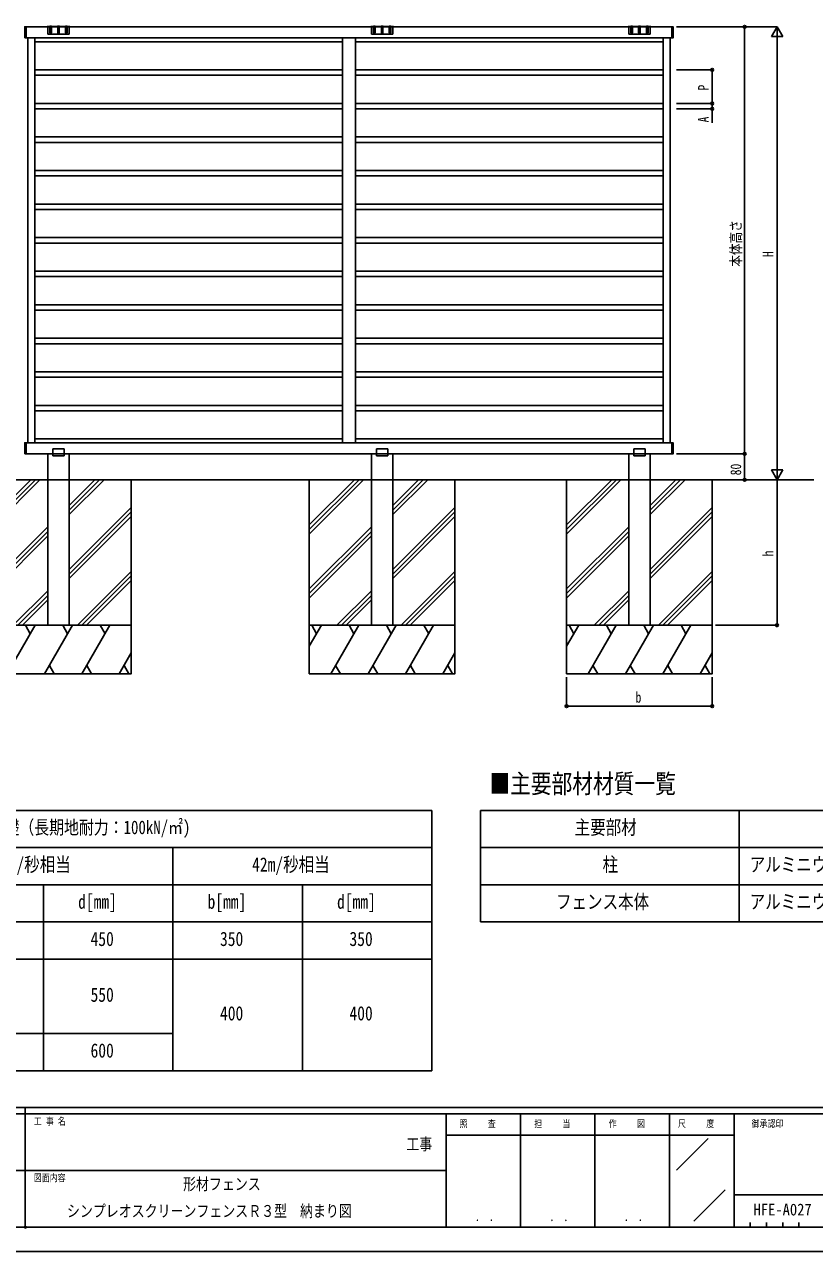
# Model space of a CAD drawing. Units: millimetres, scale not verified. Extents: x -4205 to 4205, y -2970 to 2970.
# Drawn here: x -7 to 2433, y -2970 to 823 of the extents above; entities that cross this region are included whole.
import ezdxf
from ezdxf.enums import TextEntityAlignment as Align

# ---------------------------------------------------------------- set-up
doc = ezdxf.new("R2010")
doc.units = ezdxf.units.MM
doc.header["$LTSCALE"] = 10
doc.header["$PDMODE"] = 32
doc.header["$PDSIZE"] = 5
for name, color, linetype in [('0-1_USER1', 3, 'Continuous'), ('0-2_YKK_A1', 4, 'Continuous'), ('0-3_YKK_D', 6, 'Continuous'), ('0-4_YKK_ZWAK', 7, 'Continuous')]:
    doc.layers.add(name, color=color, linetype=linetype)
doc.styles.add('ＭＳ ゴシック', font='')
doc.styles.get('ＭＳ ゴシック').set_extended_font_data('MS Gothic')

msp = doc.modelspace()

# ---------------------------------------------------------------- linework, layer by layer
at = {"layer": '0-1_USER1'}
for p, q in [((-1149.03, -1606.41), (1250.97, -1606.41)), ((1250.97, -1606.41), (1250.97, -2411.41)), ((1400.97, -1606.41), (3800.97, -1606.41)), ((1400.97, -1606.41), (1400.97, -1951.41)), ((2200.97, -1606.41), (2200.97, -1951.41)), ((-749.03, -1721.41), (1250.97, -1721.41)), ((450.97, -1721.41), (450.97, -2411.41)), ((1400.97, -1721.41), (3800.97, -1721.41)), ((-349.03, -1836.41), (1250.97, -1836.41)), ((50.97, -1836.41), (50.97, -2411.41)), ((850.97, -1836.41), (850.97, -2411.41)), ((1400.97, -1836.41), (3800.97, -1836.41)), ((-1149.03, -1951.41), (1250.97, -1951.41)), ((1400.97, -1951.41), (3800.97, -1951.41)), ((-349.03, -2066.41), (1250.97, -2066.41)), ((-1149.03, -2296.41), (450.97, -2296.41)), ((-1149.03, -2411.41), (1250.97, -2411.41))]:
    msp.add_line(p, q, dxfattribs=at)
at = {"layer": '0-2_YKK_A1'}
for p, q in [((-6.98, 815.54), (-6.98, 782.45)), ((-4.98, 815.95), (-4.98, 782.29)), ((-2.98, 815.54), (-2.98, 782.45)), ((1992.52, 815.65), (-2.48, 815.65)), ((-2.48, 815.65), (-2.48, 781.65)), ((130.52, 817.15), (64.52, 817.15)), ((64.52, 817.15), (64.52, 794.15)), ((132.46, 815.65), (64.52, 815.65)), ((71.02, 817.15), (71.02, 798.11)), ((72.02, 818.15), (75.02, 818.15)), ((76.02, 798.11), (76.02, 817.15)), ((95.02, 817.15), (95.02, 798.11)), ((96.02, 818.15), (99.02, 818.15)), ((100.02, 798.11), (100.02, 817.15)), ((119.02, 817.15), (119.02, 798.11)), ((123.02, 818.15), (120.02, 818.15)), ((124.02, 798.11), (124.02, 817.15)), ((130.52, 817.15), (130.52, 794.15)), ((1130.52, 817.15), (1064.52, 817.15)), ((1064.52, 817.15), (1064.52, 794.15)), ((1132.46, 815.65), (1064.52, 815.65)), ((1071.02, 817.15), (1071.02, 798.11)), ((1072.02, 818.15), (1075.02, 818.15)), ((1076.02, 798.11), (1076.02, 817.15)), ((1095.02, 817.15), (1095.02, 798.11)), ((1096.02, 818.15), (1099.02, 818.15)), ((1100.02, 798.11), (1100.02, 817.15)), ((1119.02, 817.15), (1119.02, 798.11)), ((1123.02, 818.15), (1120.02, 818.15)), ((1124.02, 798.11), (1124.02, 817.15)), ((1130.52, 817.15), (1130.52, 794.15)), ((1857.58, 815.65), (1925.52, 815.65)), ((1859.52, 817.15), (1925.52, 817.15)), ((1859.52, 817.15), (1859.52, 794.15)), ((1866.02, 798.11), (1866.02, 817.15)), ((1867.02, 818.15), (1870.02, 818.15)), ((1871.02, 817.15), (1871.02, 798.11)), ((1890.02, 798.11), (1890.02, 817.15)), ((1894.02, 818.15), (1891.02, 818.15)), ((1895.02, 817.15), (1895.02, 798.11)), ((1914.02, 798.11), (1914.02, 817.15)), ((1918.02, 818.15), (1915.02, 818.15)), ((1919.02, 817.15), (1919.02, 798.11)), ((1925.52, 817.15), (1925.52, 794.15)), ((1992.52, 815.65), (1992.52, 781.65)), ((1996.08, 815.7), (1992.82, 815.9)), ((1992.82, 792.9), (1992.82, 815.9)), ((1997.02, 814.7), (1997.02, 811.5)), ((1997.02, 811.5), (1997.02, 811.22)), ((1997.02, 811.22), (1997.02, 792.9)), ((-4.98, 781.35), (-2.98, 781.47)), ((1992.52, 781.65), (-2.48, 781.65)), ((975.02, 769.65), (24.52, 769.65)), ((65.52, 793.15), (129.52, 793.15)), ((1015.02, 769.65), (1965.52, 769.65)), ((1065.52, 793.15), (1129.52, 793.15)), ((1924.52, 793.15), (1860.52, 793.15)), ((1992.82, 781.4), (1992.52, 781.4)), ((1992.82, 782.27), (1992.82, 792.9)), ((1992.82, 782.27), (1992.82, 781.4)), ((1996.08, 781.6), (1992.82, 781.4)), ((1997.02, 792.9), (1997.02, 782.77)), ((1997.02, 782.77), (1997.02, 782.59)), ((975.02, 682.65), (24.52, 682.65)), ((975.02, 665.92), (24.52, 665.92)), ((1015.02, 682.65), (1965.52, 682.65)), ((1015.02, 665.92), (1965.52, 665.92)), ((975.02, 578.92), (24.52, 578.92)), ((1015.02, 578.92), (1965.52, 578.92)), ((975.02, 562.19), (24.52, 562.19)), ((1015.02, 562.19), (1965.52, 562.19)), ((975.02, 475.19), (24.52, 475.19)), ((975.02, 458.46), (24.52, 458.46)), ((1015.02, 475.19), (1965.52, 475.19)), ((1015.02, 458.46), (1965.52, 458.46)), ((975.02, 371.46), (24.52, 371.46)), ((975.02, 354.73), (24.52, 354.73)), ((1015.02, 371.46), (1965.52, 371.46)), ((1015.02, 354.73), (1965.52, 354.73)), ((975.02, 267.73), (24.52, 267.73)), ((1015.02, 267.73), (1965.52, 267.73)), ((975.02, 251), (24.52, 251)), ((1015.02, 251), (1965.52, 251)), ((975.02, 164), (24.52, 164)), ((1015.02, 164), (1965.52, 164)), ((975.02, 147.27), (24.52, 147.27)), ((1015.02, 147.27), (1965.52, 147.27)), ((975.02, 60.27), (24.52, 60.27)), ((975.02, 43.54), (24.52, 43.54)), ((1015.02, 60.27), (1965.52, 60.27)), ((1015.02, 43.54), (1965.52, 43.54)), ((975.02, -43.46), (24.52, -43.46)), ((975.02, -60.19), (24.52, -60.19)), ((1015.02, -43.46), (1965.52, -43.46)), ((1015.02, -60.19), (1965.52, -60.19)), ((975.02, -147.19), (24.52, -147.19)), ((1015.02, -147.19), (1965.52, -147.19)), ((975.02, -163.92), (24.52, -163.92)), ((1015.02, -163.92), (1965.52, -163.92)), ((975.02, -250.92), (24.52, -250.92)), ((1015.02, -250.92), (1965.52, -250.92)), ((975.02, -267.65), (24.52, -267.65)), ((1015.02, -267.65), (1965.52, -267.65)), ((975.02, -354.65), (24.52, -354.65)), ((975.02, -371.35), (24.52, -371.35)), ((1015.02, -354.65), (1965.52, -354.65)), ((1015.02, -371.35), (1965.52, -371.35)), ((-6.98, -470.46), (-6.98, -503.55)), ((-4.98, -470.05), (-4.98, -503.71)), ((-2.98, -470.46), (-2.98, -503.55)), ((1992.52, -470.35), (-2.48, -470.35)), ((-2.48, -470.35), (-2.48, -504.35)), ((975.02, -458.35), (24.52, -458.35)), ((80.22, -489.35), (114.82, -489.35)), ((80.22, -489.35), (80.22, -510.35)), ((114.82, -510.35), (114.82, -489.35)), ((1015.02, -458.35), (1965.52, -458.35)), ((1080.22, -489.35), (1114.82, -489.35)), ((1080.22, -489.35), (1080.22, -510.35)), ((1114.82, -510.35), (1114.82, -489.35)), ((1909.82, -489.35), (1875.22, -489.35)), ((1875.22, -510.35), (1875.22, -489.35)), ((1909.82, -489.35), (1909.82, -510.35)), ((1992.52, -470.35), (1992.52, -504.35)), ((1992.52, -471.1), (1992.52, -470.4)), ((1992.52, -481.61), (1992.52, -471.1)), ((1992.52, -503.1), (1992.52, -481.61)), ((1992.82, -481.61), (1992.82, -470.98)), ((1992.82, -503.1), (1992.82, -481.61)), ((1997.02, -471.3), (1997.02, -471.48)), ((-4.98, -504.65), (-2.98, -504.53)), ((1992.52, -504.35), (-2.48, -504.35)), ((80.22, -510.35), (114.82, -510.35)), ((1080.22, -510.35), (1114.82, -510.35)), ((1909.82, -510.35), (1875.22, -510.35)), ((1992.82, -504.6), (1992.52, -504.6)), ((1992.82, -504.6), (1992.82, -503.1)), ((1996.08, -504.4), (1992.82, -504.6)), ((-127.48, -752.12), (40.28, -584.35)), ((-127.48, -737.97), (26.14, -584.35)), ((-127.48, -723.83), (12, -584.35)), ((2431.38, -584.35), (130.02, -584.35)), ((130.52, -677.97), (224.13, -584.35)), ((130.52, -692.11), (238.27, -584.35)), ((130.52, -663.82), (209.99, -584.35)), ((322.52, -1034.35), (322.52, -584.35)), ((872.52, -1034.35), (872.52, -584.35)), ((872.52, -752.12), (1040.28, -584.35)), ((872.52, -737.97), (1026.14, -584.35)), ((872.52, -723.83), (1012, -584.35)), ((1130.52, -677.97), (1224.13, -584.35)), ((1130.52, -692.11), (1238.27, -584.35)), ((1130.52, -663.82), (1209.99, -584.35)), ((1322.52, -1034.35), (1322.52, -584.35)), ((1667.52, -1034.35), (1667.52, -584.35)), ((1667.52, -752.12), (1835.28, -584.35)), ((1667.52, -737.97), (1821.14, -584.35)), ((1667.52, -723.83), (1807, -584.35)), ((1925.52, -677.97), (2019.13, -584.35)), ((1925.52, -692.11), (2033.27, -584.35)), ((1925.52, -663.82), (2004.99, -584.35)), ((2337.13, -584.35), (1928.42, -584.35)), ((2117.52, -1034.35), (2117.52, -584.35)), ((130.52, -861.81), (322.52, -669.81)), ((1130.52, -861.81), (1322.52, -669.81)), ((1925.52, -861.81), (2117.52, -669.81)), ((130.52, -875.95), (322.52, -683.96)), ((130.52, -890.1), (322.52, -698.1)), ((1130.52, -875.95), (1322.52, -683.96)), ((1130.52, -890.1), (1322.52, -698.1)), ((1925.52, -875.95), (2117.52, -683.96)), ((1925.52, -890.1), (2117.52, -698.1)), ((-127.48, -921.82), (64.52, -729.82)), ((-127.48, -935.96), (64.52, -743.96)), ((-127.48, -950.11), (64.52, -758.11)), ((872.52, -921.82), (1064.52, -729.82)), ((872.52, -935.96), (1064.52, -743.96)), ((872.52, -950.11), (1064.52, -758.11)), ((1667.52, -921.82), (1859.52, -729.82)), ((1667.52, -935.96), (1859.52, -743.96)), ((1667.52, -950.11), (1859.52, -758.11)), ((155.97, -1034.35), (322.52, -867.8)), ((1155.97, -1034.35), (1322.52, -867.8)), ((1950.97, -1034.35), (2117.52, -867.8)), ((170.11, -1034.35), (322.52, -881.94)), ((184.25, -1034.35), (322.52, -896.09)), ((1170.11, -1034.35), (1322.52, -881.94)), ((1184.25, -1034.35), (1322.52, -896.09)), ((1965.11, -1034.35), (2117.52, -881.94)), ((1979.25, -1034.35), (2117.52, -896.09)), ((-42.02, -1034.35), (64.52, -927.81)), ((-27.88, -1034.35), (64.52, -941.95)), ((957.98, -1034.35), (1064.52, -927.81)), ((972.12, -1034.35), (1064.52, -941.95)), ((1752.98, -1034.35), (1859.52, -927.81)), ((1767.12, -1034.35), (1859.52, -941.95)), ((-13.74, -1034.35), (64.52, -956.1)), ((986.26, -1034.35), (1064.52, -956.1)), ((1781.26, -1034.35), (1859.52, -956.1)), ((-127.48, -1034.35), (322.52, -1034.35)), ((-127.48, -1034.35), (322.52, -1034.35)), ((-61.25, -1184.35), (25.35, -1034.35)), ((10.35, -1060.34), (-4.65, -1034.35)), ((54.22, -1184.35), (140.82, -1034.35)), ((125.82, -1060.34), (110.82, -1034.35)), ((169.69, -1184.35), (256.29, -1034.35)), ((241.29, -1060.34), (226.29, -1034.35)), ((872.52, -1034.35), (1322.52, -1034.35)), ((872.52, -1034.35), (1322.52, -1034.35)), ((872.52, -1184.35), (872.52, -1034.35)), ((872.52, -1099.07), (909.88, -1034.35)), ((894.88, -1060.34), (879.88, -1034.35)), ((938.75, -1184.35), (1025.35, -1034.35)), ((1010.35, -1060.34), (995.35, -1034.35)), ((1054.22, -1184.35), (1140.82, -1034.35)), ((1125.82, -1060.34), (1110.82, -1034.35)), ((1169.69, -1184.35), (1256.29, -1034.35)), ((1241.29, -1060.34), (1226.29, -1034.35)), ((1667.52, -1034.35), (2117.52, -1034.35)), ((1667.52, -1034.35), (2117.52, -1034.35)), ((1667.52, -1184.35), (1667.52, -1034.35)), ((1667.52, -1099.07), (1704.88, -1034.35)), ((1689.88, -1060.34), (1674.88, -1034.35)), ((1733.75, -1184.35), (1820.35, -1034.35)), ((1805.35, -1060.34), (1790.35, -1034.35)), ((1849.22, -1184.35), (1935.82, -1034.35)), ((1920.82, -1060.34), (1905.82, -1034.35)), ((1964.69, -1184.35), (2051.29, -1034.35)), ((2036.29, -1060.34), (2021.29, -1034.35)), ((285.16, -1184.35), (322.52, -1119.64)), ((1285.16, -1184.35), (1322.52, -1119.64)), ((2080.16, -1184.35), (2117.52, -1119.64)), ((69.22, -1158.37), (84.22, -1184.35)), ((184.69, -1158.37), (199.69, -1184.35)), ((300.16, -1158.37), (315.16, -1184.35)), ((953.75, -1158.37), (968.75, -1184.35)), ((1069.22, -1158.37), (1084.22, -1184.35)), ((1184.69, -1158.37), (1199.69, -1184.35)), ((1300.16, -1158.37), (1315.16, -1184.35)), ((1748.75, -1158.37), (1763.75, -1184.35)), ((1864.22, -1158.37), (1879.22, -1184.35)), ((1979.69, -1158.37), (1994.69, -1184.35)), ((2095.16, -1158.37), (2110.16, -1184.35))]:
    msp.add_line(p, q, dxfattribs=at)
for points in [[(-3.26, 815.84), (-4.98, 815.95), (-6.7, 815.84)], [(1992.52, 782.4), (1992.52, 792.9), (1992.52, 815.6)], [(-6.98, 781.47), (-6.98, 781.52), (-6.98, 781.59), (-6.98, 781.67), (-6.98, 781.78), (-6.98, 781.89), (-6.98, 782.02), (-6.98, 782.16), (-6.98, 782.3), (-6.98, 782.45)], [(-4.98, 782.29), (-4.98, 781.35), (-6.98, 781.47)], [(-2.98, 782.45), (-2.98, 782.3), (-2.98, 782.16), (-2.98, 782.02), (-2.98, 781.89), (-2.98, 781.78), (-2.98, 781.67), (-2.98, 781.59), (-2.98, 781.52), (-2.98, 781.47)], [(1992.52, 781.4), (1992.52, 781.46), (1992.52, 781.53), (1992.52, 781.61), (1992.52, 781.69), (1992.52, 781.76), (1992.52, 781.82), (1992.52, 781.88), (1992.52, 781.95), (1992.52, 782.02), (1992.52, 782.11), (1992.52, 782.2), (1992.52, 782.3), (1992.52, 782.4)], [(-3.26, -470.16), (-4.98, -470.05), (-6.7, -470.16)], [(1992.82, -470.98), (1992.82, -470.1), (1996.08, -470.3)], [(1997.02, -471.48), (1997.02, -481.61), (1997.02, -503.1), (1997.02, -503.41)], [(-6.98, -504.53), (-6.98, -504.48), (-6.98, -504.41), (-6.98, -504.33), (-6.98, -504.23), (-6.98, -504.11), (-6.98, -503.98), (-6.98, -503.84), (-6.98, -503.7), (-6.98, -503.55)], [(-4.98, -503.71), (-4.98, -504.65), (-6.98, -504.53)], [(-2.98, -503.55), (-2.98, -503.7), (-2.98, -503.84), (-2.98, -503.98), (-2.98, -504.11), (-2.98, -504.22), (-2.98, -504.33), (-2.98, -504.41), (-2.98, -504.48), (-2.98, -504.53)], [(130.52, -504.35), (130.52, -584.35), (64.52, -584.35), (64.52, -504.35)], [(1130.52, -504.35), (1130.52, -584.35), (1064.52, -584.35), (1064.52, -504.35)], [(1859.52, -504.35), (1859.52, -584.35), (1925.52, -584.35), (1925.52, -504.35)], [(1992.52, -504.6), (1992.52, -504.56), (1992.52, -504.49), (1992.52, -504.39), (1992.52, -504.28), (1992.52, -504.15), (1992.52, -504), (1992.52, -503.84), (1992.52, -503.66), (1992.52, -503.48), (1992.52, -503.29), (1992.52, -503.1)], [(130.02, -584.35), (-1869.98, -584.35), (-2469.15, -584.35)], [(130.52, -584.35), (130.52, -1034.35), (64.52, -1034.35), (64.52, -584.35)], [(1130.52, -584.35), (1130.52, -1034.35), (1064.52, -1034.35), (1064.52, -584.35)], [(1925.52, -584.35), (1925.52, -1034.35), (1859.52, -1034.35), (1859.52, -584.35)], [(-127.48, -1184.35), (322.52, -1184.35), (322.52, -1034.35)], [(872.52, -1184.35), (1322.52, -1184.35), (1322.52, -1034.35)], [(1667.52, -1184.35), (2117.52, -1184.35), (2117.52, -1034.35)]]:
    msp.add_lwpolyline(points, dxfattribs=at)
for points in [[(2.52, 781.65), (24.52, 781.65), (24.52, -470.35), (2.52, -470.35)], [(975.02, 781.65), (1015.02, 781.65), (1015.02, -470.35), (975.02, -470.35)], [(1987.52, 781.65), (1965.52, 781.65), (1965.52, -470.35), (1987.52, -470.35)]]:
    msp.add_lwpolyline(points, close=True, dxfattribs=at)
for centre, radius, start, end in [((-6.68, 815.54), 0.3, 93.5, 180), ((-3.28, 815.54), 0.3, 0, 86.5), ((64.52, 815.15), 2, 90, 165.52249), ((72.02, 817.15), 1, 90, 180), ((73.52, 798.11), 2.5, 180, 0), ((75.02, 817.15), 1, 0, 90), ((96.02, 817.15), 1, 90, 180), ((97.52, 798.11), 2.5, 180, 0), ((99.02, 817.15), 1, 0, 90), ((120.02, 817.15), 1, 90, 180), ((121.52, 798.11), 2.5, 180, 0), ((123.02, 817.15), 1, 0, 90), ((130.52, 815.15), 2, 14.47751, 90), ((1064.52, 815.15), 2, 90, 165.52249), ((1072.02, 817.15), 1, 90, 180), ((1073.52, 798.11), 2.5, 180, 0), ((1075.02, 817.15), 1, 0, 90), ((1096.02, 817.15), 1, 90, 180), ((1097.52, 798.11), 2.5, 180, 0), ((1099.02, 817.15), 1, 0, 90), ((1120.02, 817.15), 1, 90, 180), ((1121.52, 798.11), 2.5, 180, 0), ((1123.02, 817.15), 1, 0, 90), ((1130.52, 815.15), 2, 14.47751, 90), ((1859.52, 815.15), 2, 90, 165.52249), ((1867.02, 817.15), 1, 90, 180), ((1868.52, 798.11), 2.5, 180, 0), ((1870.02, 817.15), 1, 0, 90), ((1891.02, 817.15), 1, 90, 180), ((1892.52, 798.11), 2.5, 180, 0), ((1894.02, 817.15), 1, 0, 90), ((1915.02, 817.15), 1, 90, 180), ((1916.52, 798.11), 2.5, 180, 0), ((1918.02, 817.15), 1, 0, 90), ((1925.52, 815.15), 2, 14.47751, 90), ((1992.82, 815.6), 0.3, 90, 180), ((1996.02, 814.7), 1, 0, 86.5), ((65.52, 794.15), 1, 180, 270), ((129.52, 794.15), 1, 270, 0), ((1065.52, 794.15), 1, 180, 270), ((1129.52, 794.15), 1, 270, 0), ((1860.52, 794.15), 1, 180, 270), ((1924.52, 794.15), 1, 270, 0), ((1996.02, 782.59), 1, 273.5, 0), ((-6.68, -470.46), 0.3, 93.5, 180), ((-3.28, -470.46), 0.3, 0, 86.5), ((1992.82, -470.4), 0.3, 90, 180), ((1996.02, -471.3), 1, 0, 86.5), ((1996.02, -503.41), 1, 273.5, 0)]:
    msp.add_arc(centre, radius, start, end, dxfattribs=at)
at = {"layer": '0-3_YKK_D'}
for p, q in [((2007.02, 815.65), (2318.52, 815.65)), ((2007.02, 815.65), (2218.52, 815.65)), ((2217.52, -504.35), (2217.52, 815.65)), ((2317.52, 815.65), (2300.02, 785.33)), ((2317.52, 815.65), (2335.02, 785.33)), ((2317.52, 815.65), (2317.52, 755.02)), ((2300.02, 785.33), (2335.02, 785.33)), ((2317.52, 780.65), (2317.52, -549.35)), ((2007.02, 682.65), (2118.52, 682.65)), ((2117.52, 682.65), (2117.52, 578.92)), ((2007.02, 578.92), (2118.52, 578.92)), ((2007.02, 578.92), (2118.52, 578.92)), ((2007.02, 562.19), (2118.52, 562.19)), ((2007.02, -504.35), (2218.52, -504.35)), ((2007.02, -504.35), (2218.52, -504.35)), ((2217.52, -504.35), (2217.52, -584.35)), ((2317.52, -584.35), (2317.52, -523.73)), ((2317.52, -584.35), (2300.02, -554.04)), ((2335.02, -554.04), (2300.02, -554.04)), ((2317.52, -584.35), (2335.02, -554.04)), ((2127.52, -584.35), (2218.52, -584.35)), ((2127.52, -584.35), (2318.52, -584.35)), ((2127.52, -584.35), (2318.52, -584.35)), ((2317.52, -1034.35), (2317.52, -584.35)), ((2127.52, -1034.35), (2318.52, -1034.35)), ((1667.52, -1194.35), (1667.52, -1285.35)), ((2117.52, -1194.35), (2117.52, -1285.35)), ((1667.52, -1284.35), (2117.52, -1284.35))]:
    msp.add_line(p, q, dxfattribs=at)
msp.add_lwpolyline([(2117.52, 578.92), (2117.52, 562.19), (2117.52, 519.19)], dxfattribs=at)
for centre in [(2217.52, 815.65), (2117.52, 682.65), (2117.52, 578.92), (2117.52, 578.92), (2117.52, 562.19), (2217.52, -504.35), (2217.52, -504.35), (2217.52, -584.35), (2317.52, -1034.35), (1667.52, -1284.35), (2117.52, -1284.35)]:
    msp.add_circle(centre, 4.25, dxfattribs=at)
at = {"layer": '0-4_YKK_ZWAK'}
for p, q in [((3895.02, -2525), (-3904.98, -2525)), ((-4.98, -2525), (-4.98, -2895)), ((-4.98, -2545), (-1304.98, -2545)), ((1295.02, -2545), (-4.98, -2545)), ((1525.02, -2545), (1525.02, -2895)), ((1755.02, -2545), (1755.02, -2895)), ((1985.02, -2545), (1985.02, -2895)), ((2185.02, -2545), (1985.02, -2545)), ((3217.52, -2545), (2185.02, -2545)), ((2185.02, -2545), (2185.02, -2895)), ((1985.02, -2610), (1295.02, -2610)), ((1985.02, -2610), (2185.02, -2610)), ((2007.1, -2718.29), (2105.04, -2620.36)), ((-1297.48, -2720), (-4.98, -2720)), ((-4.98, -2720), (1295.02, -2720)), ((2060.67, -2875.99), (2156.89, -2779.77)), ((2185.02, -2795), (3217.52, -2795)), ((2235.02, -2880), (2235.02, -2895)), ((2285.02, -2880), (2285.02, -2895)), ((2335.02, -2880), (2335.02, -2895)), ((2385.02, -2880), (2385.02, -2895)), ((-1304.98, -2895), (-4.98, -2895)), ((-4.98, -2895), (1295.02, -2895)), ((1295.02, -2895), (1985.02, -2895)), ((1985.02, -2895), (2185.02, -2895)), ((2185.02, -2895), (3217.52, -2895))]:
    msp.add_line(p, q, dxfattribs=at)
msp.add_lwpolyline([(-4205, -2970), (4205, -2970), (4205, 2970), (-4205, 2970)], close=True, dxfattribs=at)
msp.add_lwpolyline([(1985.02, -2545), (1295.02, -2545), (1295.02, -2895)], dxfattribs=at)
msp.add_point((-4.98, -2895), dxfattribs=at)

# ---------------------------------------------------------------- texts
at = {"layer": '0-1_USER1', "style": 'ＭＳ ゴシック'}
for s, height, width, p in [('■主要部材材質一覧', 58.65, 0.8, (1429.02, -1570.83)), ('独立基礎（長期地耐力：100kN/㎡)', 42.15, 0.8, (-207.39, -1692.65)), ('主要部材', 43.99, 0.8, (1692.17, -1693.91)), ('34m/秒相当', 43.99, 0.8, (-104.23, -1808.91)), ('42m/秒相当', 43.99, 0.8, (695.77, -1808.91)), ('柱', 43.99, 0.8, (1778.57, -1808.91)), ('アルミニウム合金\u3000押出形材', 43.99, 0.8, (2232.97, -1808.91)), ('d[mm]', 43.99, 0.8, (158.17, -1923.91)), ('b[mm]', 43.99, 0.8, (558.17, -1923.91)), ('d[mm]', 43.99, 0.8, (958.17, -1923.91)), ('フェンス本体', 43.99, 0.8, (1634.57, -1923.91)), ('アルミニウム合金\u3000押出形材', 43.99, 0.8, (2232.97, -1923.91)), ('450', 43.99, 0.8, (196.57, -2038.91)), ('350', 43.99, 0.8, (596.57, -2038.91)), ('350', 43.99, 0.8, (996.57, -2038.91)), ('550', 43.99, 0.8, (196.57, -2211.41)), ('400', 43.99, 0.8, (596.57, -2268.91)), ('400', 43.99, 0.8, (996.57, -2268.91)), ('600', 43.99, 0.8, (196.57, -2383.91)), ('形材フェンス\u3000', 36.66, 0.8, (482.35, -2790.83)), ('シンプレオスクリーンフェンスＲ３型\u3000納まり図', 36.66, 0.8, (123.69, -2874.17)), ('HFE-A027', 36.66, 0.9, (2245.11, -2869.7))]:
    msp.add_text(s, height=height, dxfattribs=dict(at, width=width)).set_placement(p, align=Align.BOTTOM_LEFT)
at = {"layer": '0-3_YKK_D', "style": 'ＭＳ ゴシック', "width": 0.8}
for s, p in [('P', (2116.52, 618.78)), ('A', (2116.52, 520.19)), ('本体高さ', (2216.52, 74.05)), ('H', (2316.52, 103.65)), ('80', (2216.52, -570.75)), ('h', (2316.52, -821.35))]:
    msp.add_text(s, height=32.99, rotation=90, dxfattribs=at).set_placement(p, align=Align.BOTTOM_LEFT)
msp.add_text('b', height=32.99, dxfattribs=at).set_placement((1880.52, -1283.35), align=Align.BOTTOM_LEFT)
at = {"layer": '0-4_YKK_ZWAK', "style": 'ＭＳ ゴシック', "width": 0.8}
for s, height, p in [('工 事 名', 21.99, (21.27, -2585)), ('照     査', 21.99, (1336.42, -2592.5)), ('担     当', 21.99, (1567.22, -2592.5)), ('作     図', 21.99, (1797.22, -2592.5)), ('尺     度', 21.99, (2011.42, -2592.5)), ('御承認印', 21.99, (2239.14, -2592.5)), ('工事', 36.66, (1172.33, -2667.46)), ('図面内容', 21.99, (21.27, -2760)), ('． ．', 25.92, (1385, -2884.35)), ('． ．', 25.92, (1615, -2884.35)), ('． ．', 25.92, (1845, -2884.35))]:
    msp.add_text(s, height=height, dxfattribs=at).set_placement(p, align=Align.BOTTOM_LEFT)

doc.saveas('drawing.dxf')
